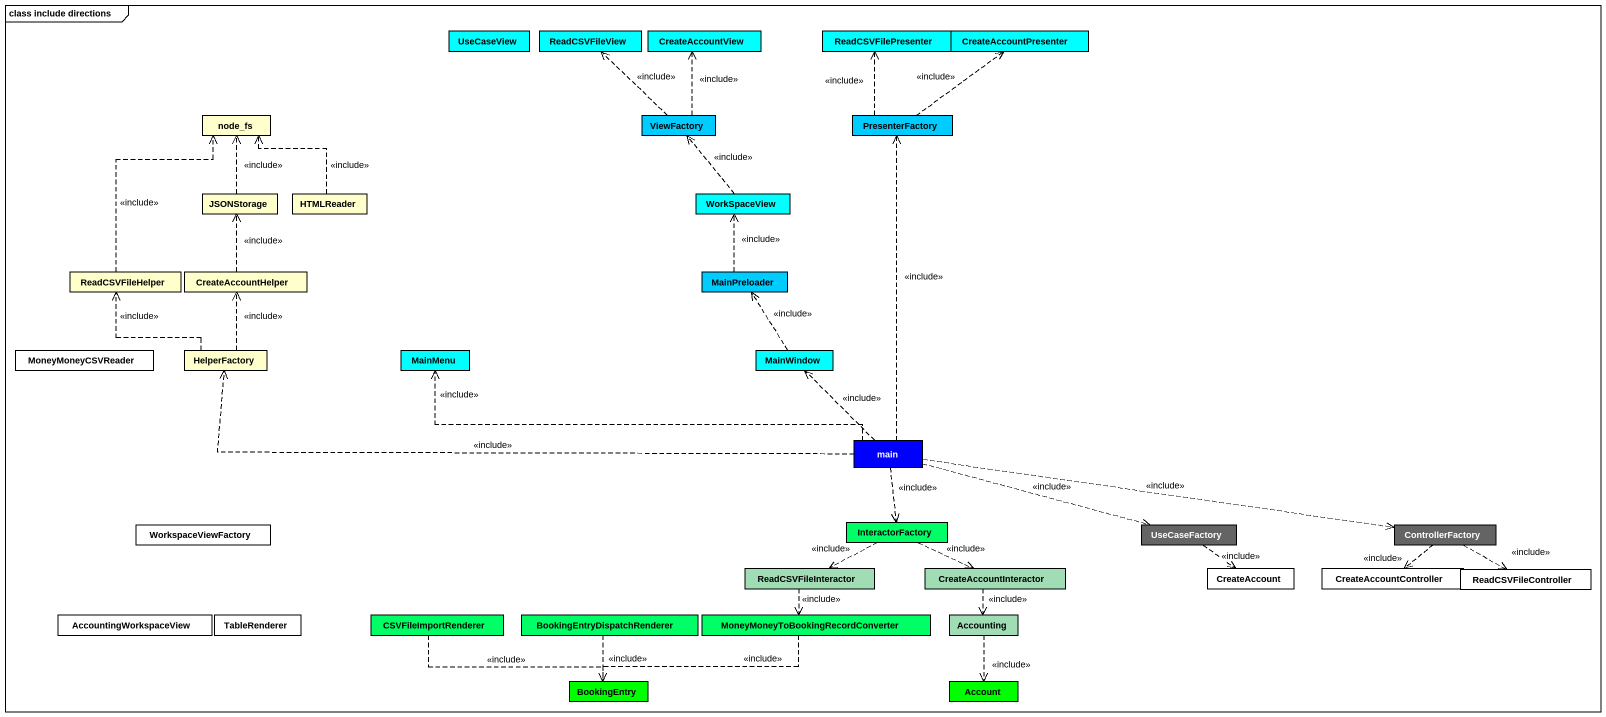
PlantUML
@startuml
mainframe class include directions
hide circle
hide empty members
class UseCaseView #00FFFF
class ReadCSVFileView #00FFFF
class CreateAccountView #00FFFF
class ReadCSVFilePresenter #00FFFF
class CreateAccountPresenter #00FFFF
class node_fs #FFFFCC
class ViewFactory #00CCFF
class PresenterFactory #00CCFF
class JSONStorage #FFFFCC
class HTMLReader #FFFFCC
class WorkSpaceView #00FFFF
class ReadCSVFileHelper #FFFFCC
class CreateAccountHelper #FFFFCC
class MainPreloader #00CCFF
class MoneyMoneyCSVReader #FFFFFF
class HelperFactory #FFFFCC
class MainMenu #00FFFF
class MainWindow #00FFFF
class main #0000FF
class WorkspaceViewFactory #FFFFFF
class InteractorFactory #00FF66
class UseCaseFactory #646464
class ControllerFactory #646464
class ReadCSVFileInteractor #A0DCB4
class CreateAccountInteractor #A0DCB4
class CreateAccount #FFFFFF
class CreateAccountController #FFFFFF
class ReadCSVFileController #FFFFFF
class AccountingWorkspaceView #FFFFFF
class TableRenderer #FFFFFF
class CSVFileImportRenderer #00FF66
class BookingEntryDispatchRenderer #00FF66
class "MoneyMoneyToBookingRecordConverter" as MoneyMoneyToBookingRecordCon #00FF66
class Accounting #A0DCB4
class BookingEntry #00FF00
class Account #00FF00
ViewFactory .up.> ReadCSVFileView : <<include>>
ViewFactory .up.> CreateAccountView : <<include>>
PresenterFactory .up.> ReadCSVFilePresenter : <<include>>
PresenterFactory .up.> CreateAccountPresenter : <<include>>
JSONStorage .up.> node_fs : <<include>>
HTMLReader .up.> node_fs : <<include>>
WorkSpaceView .up.> ViewFactory : <<include>>
ReadCSVFileHelper .up.> node_fs : <<include>>
CreateAccountHelper .up.> JSONStorage : <<include>>
MainPreloader .up.> WorkSpaceView : <<include>>
HelperFactory .up.> ReadCSVFileHelper : <<include>>
HelperFactory .up.> CreateAccountHelper : <<include>>
MainWindow .up.> MainPreloader : <<include>>
main .up.> PresenterFactory : <<include>>
main .left.> HelperFactory : <<include>>
main .left.> MainMenu : <<include>>
main .up.> MainWindow : <<include>>
main ..> InteractorFactory : <<include>>
main .right.> UseCaseFactory : <<include>>
main .right.> ControllerFactory : <<include>>
InteractorFactory .left.> ReadCSVFileInteractor : <<include>>
InteractorFactory .right.> CreateAccountInteractor : <<include>>
UseCaseFactory ..> CreateAccount : <<include>>
ControllerFactory ..> CreateAccountController : <<include>>
ControllerFactory .right.> ReadCSVFileController : <<include>>
ReadCSVFileInteractor ..> MoneyMoneyToBookingRecordCon : <<include>>
CreateAccountInteractor ..> Accounting : <<include>>
CSVFileImportRenderer .right.> BookingEntry : <<include>>
BookingEntryDispatchRenderer ..> BookingEntry : <<include>>
MoneyMoneyToBookingRecordCon .left.> BookingEntry : <<include>>
Accounting ..> Account : <<include>>
@enduml
